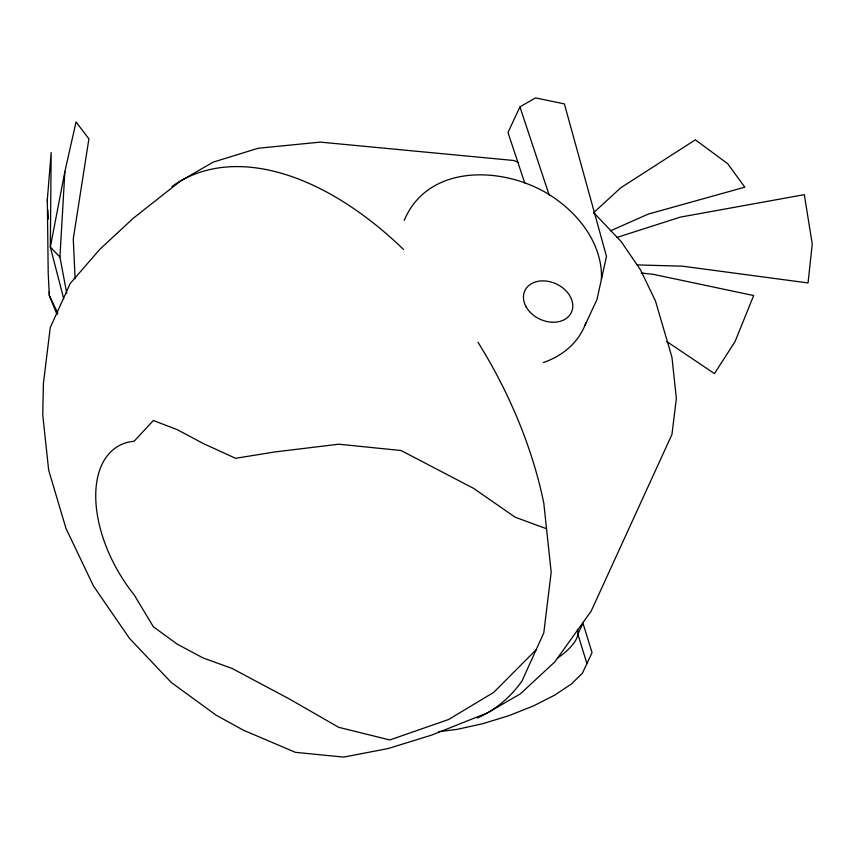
<?xml version="1.0" encoding="UTF-8"?>
<svg xmlns="http://www.w3.org/2000/svg" width="855" height="855" viewBox="0 0 855 855"><rect width="100%" height="100%" fill="white"/><g stroke="black" fill="none" stroke-linecap="round" stroke-linejoin="round"><path stroke-width="1.28" d="M49.334 291.534L49.334 295.52L57.05 314.619M66.765 293.404L59.925 257.066L64.884 171.545L76.042 121.923L88.899 138.863L73.274 238.919L75.112 278.709M57.873 313.358L49.334 295.52L48.201 273.215L47.324 199.61L51.172 152.575L50.338 247.084L63.708 298.801M64.884 171.545L50.338 247.084L59.925 257.066M404.244 220.355C429.135 160.879 510.221 166.501 554.991 198.467A104.15 78.842 25 0 1 601.407 279.371M584.98 325.306L596.929 299.678L606.484 256.372L564.375 103.904L535.497 97.898L519.936 106.875L507.977 132.504L524.735 183.013M536.128 649.789L493.698 692.39L448.544 719.515L389.827 739.96L338.719 727.327L288.969 698.77L232.058 668.439L203.02 657.912L177.263 644.178L153.334 626.726L134.117 594.781A108.553 62.672 60 0 1 134.117 441.255L153.334 420.5L177.466 429.776L203.415 443.606L235.606 458.301L274.647 451.974L338.719 444.205L401.048 450.521L473.659 488.408L515.084 517.168L546.537 528.753M593.413 212.884L620.762 187.79L695.339 139.814L727.744 163.743L744.801 187.181L648.24 214.103L610.427 230.85M616.989 237.423L680.345 217.117L804.309 194.662L812.25 244.049L808.05 282.941L682.418 266.172L637.071 264.9M438.679 731.688L457.072 729.368L482.776 723.693L508.768 715.721L533.285 705.995L554.649 695.168L571.407 683.979L582.415 673.206L592.045 652.643L582.982 623.231L577.862 634.154L586.925 663.566M641.293 273.044L653.167 274.305L753.661 295.552L735.022 341.637L714.459 373.624L666.825 341.551M518.558 162.525L513.78 160.494L320.358 142.122L258.189 148.236L213.216 162.119L180.544 180.982L133.359 218.185L99.821 249.297L70.228 283.465L50.231 327.668L43.402 383.553L42.75 414.889L48.66 470.122L65.974 528.401L93.387 585.857L129.436 638.311L171.257 682.461L216.123 715.186L243.59 730.288L295.402 752.325L343.678 757.103L388.074 748.563L431.775 735.065L487.596 712.803L520.268 693.939L554.767 661.941L591.158 611.154L671.955 434.458L676.358 398.409L671.955 357.262L655.507 301.099L640.555 269.945L621.061 241.42L593.926 212.863M519.936 106.875L549.252 195.282M47.324 199.61L47.453 202.197M47.848 209.967L48.308 219.03M171.919 186.55A307.052 177.274 60 0 1 403.56 249.5M477.977 342.257A307.052 177.274 60 0 1 543.791 503.082L551.186 572.241L543.791 632.86L522.095 680.804A307.052 177.274 60 0 1 477.272 718.018M585.899 322.912A104.15 78.842 25 0 1 543.395 362.552M577.392 629.408A104.15 31.304 -17.1 0 1 557.695 658.04M526.253 307.063A25.671 19.43 25 0 0 568.949 316.072A25.671 19.43 25 0 0 549.124 281.53A25.671 19.43 25 0 0 526.253 307.063"/></g></svg>
